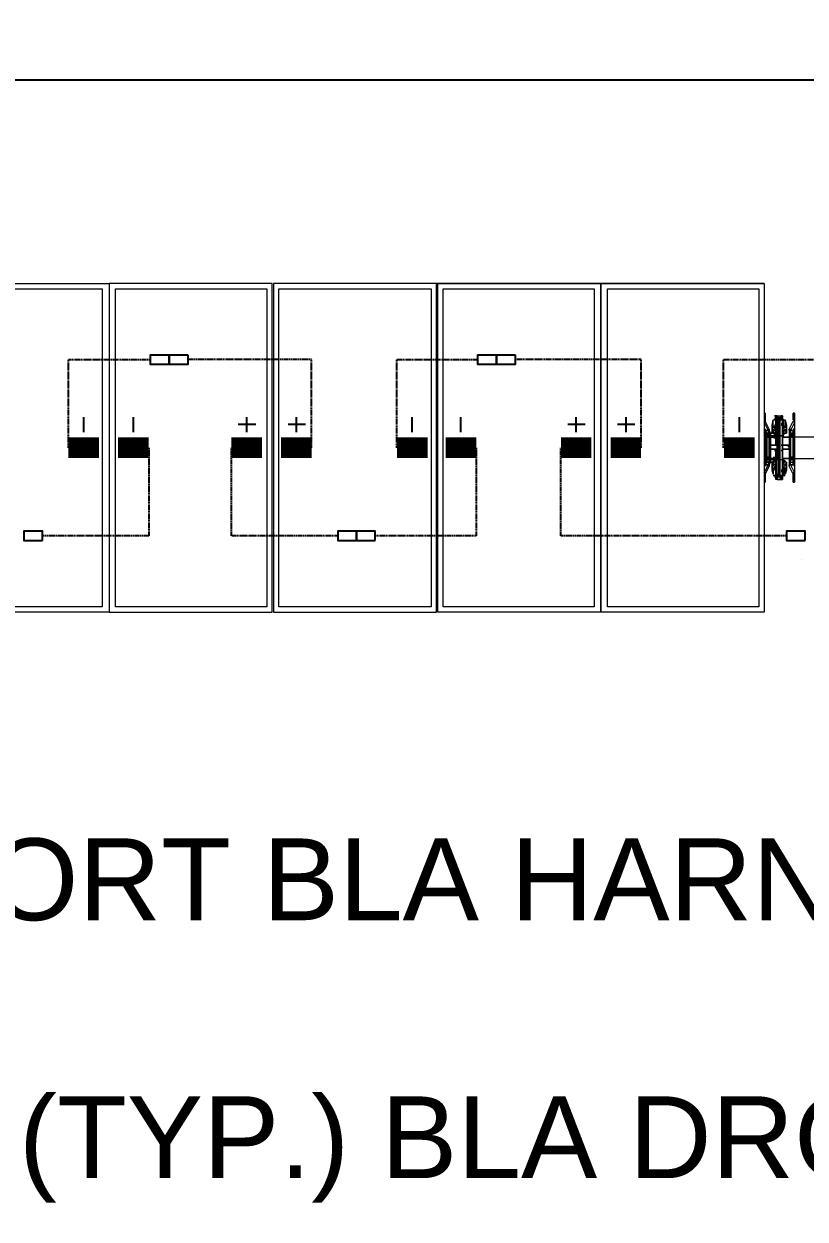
# Model space of a CAD drawing. Header units: feet. Extents: x -9903 to 12307, y -41 to 4121.
# Drawn here: x 4590.7 to 4781.5, y 2401.2 to 2693.3 of the extents above; entities that cross this region are included whole.
import ezdxf
from ezdxf import colors
from ezdxf.entities.mleader import LeaderData, LeaderLine
from ezdxf.math import Vec2, Vec3

# ---------------------------------------------------------------- set-up
doc = ezdxf.new("R2010")
doc.units = ezdxf.units.FT
doc.header["$MEASUREMENT"] = 0
doc.linetypes.add('HIDDEN', pattern=[0.375, 0.25, -0.125])
for name, color, linetype in [('E-HARN-COMP', 8, 'Continuous'), ('E-TRNK-CABL-NEG', 6, 'HIDDEN'), ('E-TRUNK-CABLE-POS', 6, 'HIDDEN'), ('G-ANNO-TEXT', 1, 'Continuous'), ('Polarity-Text', 7, 'Continuous')]:
    doc.layers.add(name, color=color, linetype=linetype)
doc.styles.add('NEI-A', font='arial.ttf')

# ---------------------------------------------------------------- blocks, each defined once
blk = doc.blocks.new('A$Ccdbb2b2c')
at = {"lineweight": 5}
for points in [[(11.5845, 0), (11.5845, 0.4133), (11.3795, 0.4133), (11.3795, 0)], [(11.5762, 0.0067), (11.5762, 0.4067), (11.3862, 0.4067), (11.3862, 0.0067)], [(11.7829, 0.4067), (11.5929, 0.4067), (11.5929, 0.0067), (11.7829, 0.0067)], [(11.9895, 0.4067), (11.7979, 0.4067), (11.7979, 0.0067), (11.9895, 0.0067)], [(11.9978, 0.4133), (12.2028, 0.4133), (12.2028, 0), (12.4078, 0), (12.4078, 0.4133), (12.2028, 0.4133), (12.2028, 0), (11.9978, 0)], [(12.1945, 0.4067), (12.0045, 0.4067), (12.0045, 0.0067), (12.1945, 0.0067)], [(12.4012, 0.4067), (12.2112, 0.4067), (12.2112, 0.0067), (12.4012, 0.0067)], [(11.3412, 0.24), (11.3429, 0.2417), (11.3429, 0.2433), (11.3429, 0.25), (11.3412, 0.25), (11.3429, 0.25), (11.3429, 0.2433), (11.3429, 0.2417)], [(11.3529, 0.2417), (11.3512, 0.235), (11.3512, 0.225), (11.3512, 0.2267), (11.3512, 0.225), (11.3512, 0.235)], [(11.3529, 0.2417), (11.3529, 0.2333), (11.3545, 0.2333), (11.3545, 0.2417)], [(11.3595, 0.2433), (11.3579, 0.2433), (11.3562, 0.2433), (11.3579, 0.2433), (11.3595, 0.2433), (11.3579, 0.2433), (11.3595, 0.2433), (11.3612, 0.2433), (11.3595, 0.2433), (11.3612, 0.2433), (11.3595, 0.2433), (11.3612, 0.2433), (11.3629, 0.2433), (11.3629, 0.2417), (11.3612, 0.2417), (11.3612, 0.245), (11.3629, 0.245), (11.3645, 0.245), (11.3645, 0.2467), (11.3645, 0.245), (11.3645, 0.2433), (11.3629, 0.2433), (11.3612, 0.2433)], [(11.3629, 0.245), (11.3612, 0.245)], [(11.3645, 0.2417), (11.3662, 0.2417), (11.3645, 0.2417), (11.3645, 0.2333), (11.3662, 0.2333), (11.3662, 0.23), (11.3662, 0.2333), (11.3645, 0.2333), (11.3679, 0.2333), (11.3679, 0.2417)], [(11.3679, 0.2417), (11.3645, 0.2417), (11.3645, 0.2333), (11.3679, 0.2333)], [(11.3679, 0.2417), (11.3695, 0.235), (11.3695, 0.225), (11.3679, 0.225), (11.3679, 0.2267), (11.3679, 0.225), (11.3695, 0.225), (11.3695, 0.235)], [(11.3795, 0.24), (11.3779, 0.24), (11.3779, 0.2417), (11.3779, 0.2433), (11.3779, 0.25), (11.3795, 0.25), (11.3779, 0.25), (11.3779, 0.2417), (11.3779, 0.24)], [(11.3429, 0.19), (11.3412, 0.19), (11.3412, 0.2233), (11.3412, 0.225), (11.3429, 0.225), (11.3429, 0.2283), (11.3462, 0.2283), (11.3429, 0.2283), (11.3429, 0.225), (11.3462, 0.225), (11.3462, 0.2283), (11.3462, 0.23), (11.3479, 0.23), (11.3429, 0.24), (11.3412, 0.2383), (11.3462, 0.2283), (11.3479, 0.2283), (11.3479, 0.225), (11.3462, 0.225), (11.3462, 0.2233), (11.3462, 0.225), (11.3479, 0.225), (11.3479, 0.1883), (11.3462, 0.1883), (11.3479, 0.1883), (11.3479, 0.185), (11.3462, 0.185), (11.3429, 0.185), (11.3429, 0.1883)], [(11.3429, 0.23), (11.3412, 0.23), (11.3412, 0.2283), (11.3412, 0.23)], [(11.3479, 0.23), (11.3479, 0.2283)], [(11.3512, 0.225), (11.3529, 0.23), (11.3512, 0.225), (11.3529, 0.225), (11.3545, 0.2233), (11.3545, 0.2283), (11.3545, 0.2233), (11.3562, 0.2233), (11.3545, 0.2233), (11.3529, 0.225), (11.3545, 0.2233), (11.3529, 0.225), (11.3545, 0.2233), (11.3529, 0.225), (11.3545, 0.2233), (11.3545, 0.225), (11.3545, 0.2233), (11.3529, 0.225), (11.3512, 0.225), (11.3512, 0.235)], [(11.3529, 0.2333), (11.3529, 0.2317)], [(11.3529, 0.23), (11.3529, 0.2283), (11.3545, 0.2283), (11.3562, 0.2283), (11.3545, 0.2283), (11.3529, 0.2283)], [(11.3562, 0.2133), (11.3562, 0.235), (11.3579, 0.235), (11.3562, 0.235), (11.3562, 0.2133), (11.3562, 0.21), (11.3562, 0.2133), (11.3562, 0.2117), (11.3562, 0.2367), (11.3579, 0.2367), (11.3562, 0.2367), (11.3562, 0.2117), (11.3562, 0.21), (11.3579, 0.21), (11.3562, 0.21), (11.3579, 0.21), (11.3562, 0.21), (11.3579, 0.21), (11.3562, 0.21), (11.3579, 0.21), (11.3562, 0.21), (11.3562, 0.2117)], [(11.3629, 0.2117), (11.3645, 0.2117), (11.3645, 0.2367), (11.3629, 0.2367), (11.3645, 0.2367), (11.3645, 0.2117)], [(11.3662, 0.21), (11.3645, 0.21), (11.3662, 0.21), (11.3645, 0.21), (11.3645, 0.2117), (11.3645, 0.2133), (11.3645, 0.235), (11.3662, 0.235), (11.3645, 0.235), (11.3645, 0.2133), (11.3645, 0.21)], [(11.3679, 0.23), (11.3679, 0.225), (11.3662, 0.225), (11.3662, 0.2233), (11.3645, 0.2283), (11.3662, 0.2283)], [(11.3662, 0.2283), (11.3645, 0.2283), (11.3662, 0.2233), (11.3662, 0.225), (11.3679, 0.225), (11.3679, 0.23), (11.3662, 0.2283), (11.3645, 0.2283)], [(11.3679, 0.2317), (11.3679, 0.2333)], [(11.3729, 0.225), (11.3712, 0.225), (11.3712, 0.1883), (11.3729, 0.1883), (11.3729, 0.1917), (11.3729, 0.1883), (11.3712, 0.1883), (11.3729, 0.185), (11.3745, 0.185), (11.3795, 0.175), (11.3779, 0.175), (11.3779, 0.1733), (11.3729, 0.1833), (11.3729, 0.185), (11.3745, 0.185), (11.3729, 0.1883), (11.3762, 0.1883), (11.3779, 0.185), (11.3745, 0.185), (11.3779, 0.185), (11.3779, 0.1833), (11.3779, 0.185), (11.3795, 0.185), (11.3779, 0.185), (11.3762, 0.1883), (11.3729, 0.1883), (11.3745, 0.185), (11.3729, 0.185), (11.3729, 0.1833), (11.3779, 0.1733), (11.3779, 0.175), (11.3795, 0.175), (11.3745, 0.185), (11.3729, 0.185), (11.3712, 0.1883), (11.3729, 0.1883), (11.3712, 0.1883), (11.3712, 0.225), (11.3695, 0.225), (11.3712, 0.225), (11.3729, 0.225), (11.3712, 0.225), (11.3729, 0.2283), (11.3745, 0.2283), (11.3729, 0.225), (11.3762, 0.225), (11.3762, 0.2233), (11.3762, 0.225), (11.3729, 0.225), (11.3745, 0.2283), (11.3729, 0.23), (11.3779, 0.24), (11.3779, 0.2383), (11.3795, 0.2383), (11.3745, 0.2283), (11.3729, 0.2283), (11.3729, 0.23), (11.3729, 0.2283), (11.3712, 0.225), (11.3729, 0.225), (11.3729, 0.2233)], [(11.3695, 0.225), (11.3695, 0.235)], [(11.3795, 0.2267), (11.3779, 0.225), (11.3762, 0.225), (11.3779, 0.2283), (11.3745, 0.2283), (11.3729, 0.23), (11.3779, 0.24), (11.3779, 0.2383), (11.3795, 0.2383), (11.3745, 0.2283), (11.3779, 0.2283), (11.3762, 0.225), (11.3779, 0.225)], [(11.3795, 0.23), (11.3779, 0.23), (11.3779, 0.2283), (11.3779, 0.23)], [(11.3445, 0.2233), (11.3429, 0.2217), (11.3445, 0.22), (11.3462, 0.2217)], [(11.3445, 0.2233), (11.3429, 0.2233), (11.3429, 0.2217), (11.3429, 0.22), (11.3445, 0.22), (11.3462, 0.22), (11.3462, 0.2217), (11.3462, 0.2233)], [(11.3445, 0.2233), (11.3429, 0.2217), (11.3445, 0.22), (11.3462, 0.2217)], [(11.3445, 0.2233), (11.3429, 0.2233), (11.3429, 0.2217), (11.3429, 0.22), (11.3445, 0.22), (11.3462, 0.22), (11.3462, 0.2217), (11.3462, 0.2233)], [(11.3462, 0.2217), (11.3445, 0.2217)], [(11.3562, 0.22), (11.3479, 0.22)], [(11.3562, 0.21), (11.3479, 0.21), (11.3562, 0.21), (11.3562, 0.2133), (11.3562, 0.21), (11.3579, 0.21), (11.3562, 0.21), (11.3579, 0.21)], [(11.3562, 0.2217), (11.3545, 0.2217)], [(11.3562, 0.2217), (11.3545, 0.2217)], [(11.3645, 0.2233), (11.3662, 0.2233), (11.3679, 0.225), (11.3662, 0.2233)], [(11.3679, 0.2217), (11.3662, 0.2217), (11.3645, 0.2217), (11.3712, 0.2217)], [(11.3679, 0.2217), (11.3662, 0.2217), (11.3645, 0.2217), (11.3712, 0.2217)], [(11.3712, 0.22), (11.3645, 0.22)], [(11.3645, 0.2133), (11.3645, 0.21)], [(11.3679, 0.225), (11.3662, 0.2233), (11.3662, 0.225), (11.3662, 0.2233), (11.3679, 0.225), (11.3662, 0.2233)], [(11.3662, 0.2183), (11.3679, 0.22)], [(11.3745, 0.2233), (11.3729, 0.2217), (11.3745, 0.22), (11.3762, 0.2217)], [(11.3745, 0.2233), (11.3729, 0.2217), (11.3745, 0.22), (11.3762, 0.2217)], [(11.3745, 0.22), (11.3762, 0.22), (11.3762, 0.2217), (11.3762, 0.2233), (11.3745, 0.2233), (11.3729, 0.2233), (11.3729, 0.2217), (11.3729, 0.22)], [(11.3729, 0.22), (11.3729, 0.1933)], [(11.3795, 0.22), (11.3779, 0.22)], [(11.3429, 0.21), (11.3412, 0.21)], [(11.3429, 0.2083), (11.3412, 0.2083)], [(11.3429, 0.205), (11.3412, 0.205)], [(11.3429, 0.205), (11.3412, 0.205)], [(11.3479, 0.205), (11.3479, 0.2083), (11.3479, 0.205), (11.3562, 0.205), (11.3562, 0.1767), (11.3579, 0.1767), (11.3562, 0.1767), (11.3562, 0.2017), (11.3562, 0.205)], [(11.3579, 0.2033), (11.3562, 0.2033), (11.3562, 0.205), (11.3562, 0.2033), (11.3579, 0.2033), (11.3562, 0.2033)], [(11.3562, 0.2), (11.3562, 0.2017), (11.3562, 0.2), (11.3562, 0.2033)], [(11.3562, 0.1783), (11.3562, 0.2), (11.3562, 0.1783), (11.3579, 0.1783)], [(11.3712, 0.21), (11.3629, 0.21)], [(11.3629, 0.2017), (11.3645, 0.2017), (11.3645, 0.1767), (11.3629, 0.1767), (11.3645, 0.1767), (11.3645, 0.2017)], [(11.3662, 0.21), (11.3645, 0.21)], [(11.3662, 0.2033), (11.3645, 0.2033), (11.3645, 0.205), (11.3645, 0.2033)], [(11.3662, 0.2033), (11.3645, 0.2033)], [(11.3795, 0.21), (11.3779, 0.21)], [(11.3795, 0.2083), (11.3779, 0.2083)], [(11.3779, 0.205), (11.3795, 0.205)], [(11.3779, 0.205), (11.3795, 0.205)], [(11.3412, 0.1867), (11.3412, 0.1883), (11.3429, 0.1883), (11.3429, 0.185), (11.3462, 0.185), (11.3412, 0.175), (11.3429, 0.175), (11.3429, 0.1733), (11.3479, 0.1833), (11.3479, 0.185), (11.3462, 0.185), (11.3462, 0.1883), (11.3412, 0.1883)], [(11.3412, 0.185), (11.3412, 0.1833), (11.3412, 0.185), (11.3429, 0.185)], [(11.3445, 0.195), (11.3429, 0.195), (11.3429, 0.1933), (11.3429, 0.1917), (11.3445, 0.1917), (11.3462, 0.1917), (11.3462, 0.1933), (11.3462, 0.195)], [(11.3445, 0.195), (11.3429, 0.1933), (11.3445, 0.1917), (11.3462, 0.1933)], [(11.3445, 0.195), (11.3429, 0.1933), (11.3445, 0.1917), (11.3462, 0.1933)], [(11.3445, 0.195), (11.3429, 0.195), (11.3429, 0.1933), (11.3429, 0.1917), (11.3445, 0.1917), (11.3462, 0.1917), (11.3462, 0.1933), (11.3462, 0.195)], [(11.3429, 0.1917), (11.3429, 0.19)], [(11.3445, 0.1933), (11.3462, 0.1933), (11.3445, 0.195)], [(11.3462, 0.1933), (11.3445, 0.1933)], [(11.3445, 0.1917), (11.3462, 0.1917)], [(11.3529, 0.1833), (11.3512, 0.1883), (11.3529, 0.1883), (11.3529, 0.19), (11.3545, 0.19), (11.3545, 0.185), (11.3529, 0.185)], [(11.3545, 0.185), (11.3562, 0.185), (11.3545, 0.185), (11.3529, 0.185), (11.3529, 0.1833), (11.3512, 0.1883), (11.3529, 0.1883), (11.3529, 0.19), (11.3545, 0.19)], [(11.3529, 0.1883), (11.3545, 0.19)], [(11.3562, 0.19), (11.3545, 0.19), (11.3529, 0.1883), (11.3545, 0.19), (11.3545, 0.1883), (11.3545, 0.19), (11.3529, 0.1883), (11.3545, 0.19)], [(11.3595, 0.1717), (11.3595, 0.1917), (11.3562, 0.1917), (11.3562, 0.1717)], [(11.3712, 0.1933), (11.3679, 0.1933), (11.3662, 0.195), (11.3679, 0.1933), (11.3712, 0.1933), (11.3645, 0.1933)], [(11.3645, 0.1917), (11.3712, 0.1917), (11.3645, 0.1917), (11.3662, 0.1917), (11.3679, 0.1917), (11.3662, 0.1917)], [(11.3679, 0.1833), (11.3679, 0.185), (11.3645, 0.185), (11.3662, 0.19), (11.3645, 0.19), (11.3662, 0.19), (11.3645, 0.185), (11.3662, 0.185), (11.3645, 0.185), (11.3679, 0.185), (11.3679, 0.1833), (11.3679, 0.1883), (11.3679, 0.19), (11.3662, 0.19), (11.3679, 0.1883), (11.3662, 0.19), (11.3679, 0.19), (11.3679, 0.1883), (11.3662, 0.19), (11.3679, 0.1883), (11.3662, 0.19), (11.3679, 0.1883)], [(11.3679, 0.1733), (11.3695, 0.1783), (11.3695, 0.1883), (11.3712, 0.1883), (11.3695, 0.1883), (11.3695, 0.1783), (11.3679, 0.1733), (11.3679, 0.18), (11.3645, 0.18), (11.3662, 0.18), (11.3662, 0.1833), (11.3662, 0.18), (11.3645, 0.18), (11.3679, 0.18), (11.3679, 0.1817), (11.3679, 0.18)], [(11.3679, 0.1917), (11.3662, 0.1917)], [(11.3662, 0.1883), (11.3662, 0.19)], [(11.3679, 0.1867), (11.3679, 0.1883), (11.3695, 0.1883), (11.3695, 0.1783), (11.3695, 0.1883), (11.3679, 0.1883)], [(11.3745, 0.195), (11.3729, 0.1933), (11.3745, 0.1917), (11.3762, 0.1933)], [(11.3745, 0.1917), (11.3762, 0.1917), (11.3762, 0.1933), (11.3762, 0.195), (11.3745, 0.195), (11.3729, 0.195), (11.3729, 0.1933), (11.3729, 0.1917)], [(11.3745, 0.1917), (11.3762, 0.1917), (11.3762, 0.1933), (11.3762, 0.195), (11.3745, 0.195), (11.3729, 0.195), (11.3729, 0.1933), (11.3729, 0.1917)], [(11.3745, 0.195), (11.3729, 0.1933), (11.3745, 0.1917), (11.3762, 0.1933)], [(11.3729, 0.1833), (11.3729, 0.185)], [(11.3745, 0.1933), (11.3762, 0.1933), (11.3745, 0.195)], [(11.3762, 0.1917), (11.3745, 0.1917), (11.3745, 0.1933), (11.3745, 0.1917)], [(11.3779, 0.1933), (11.3795, 0.1933)], [(11.3779, 0.1883), (11.3779, 0.19), (11.3779, 0.1883), (11.3795, 0.1883)], [(11.3412, 0.1733), (11.3429, 0.1733), (11.3429, 0.1717), (11.3429, 0.17), (11.3429, 0.1633), (11.3412, 0.1633), (11.3429, 0.1633), (11.3429, 0.17), (11.3429, 0.1717), (11.3429, 0.1733)], [(11.3545, 0.1717), (11.3529, 0.1717)], [(11.3562, 0.18), (11.3545, 0.18)], [(11.3562, 0.17), (11.3562, 0.1783)], [(11.3579, 0.1683), (11.3562, 0.1683), (11.3562, 0.1667), (11.3562, 0.1683)], [(11.3629, 0.1667), (11.3645, 0.1667), (11.3645, 0.1683), (11.3629, 0.1683)], [(11.3795, 0.1733), (11.3779, 0.1733), (11.3779, 0.1717), (11.3779, 0.17), (11.3779, 0.1633), (11.3795, 0.1633), (11.3779, 0.1633), (11.3779, 0.17), (11.3779, 0.1717), (11.3779, 0.1733)]]:
    blk.add_lwpolyline(points, close=True, dxfattribs=at)
for points in [[(11.3795, 0.4133), (11.9962, 0.4133), (11.9962, 0), (11.7912, 0), (11.7912, 0.4133), (11.9962, 0.4133)], [(11.5845, 0.4133), (11.5845, 0), (11.7895, 0), (11.7895, 0.4133), (11.5845, 0.4133), (11.5845, 0), (11.5845, 0.4133), (11.7895, 0.4133)], [(11.3412, 0.25), (11.3412, 0.1633)], [(11.3412, 0.2433), (11.3429, 0.2433), (11.3412, 0.2433)], [(11.3412, 0.2433), (11.3429, 0.2433), (11.3412, 0.2433)], [(11.3429, 0.2433), (11.3429, 0.2433)], [(11.3429, 0.2433), (11.3429, 0.2433)], [(11.3612, 0.2433), (11.3595, 0.2433), (11.3612, 0.2433), (11.3629, 0.2433), (11.3645, 0.2433), (11.3629, 0.2433), (11.3612, 0.2433), (11.3629, 0.2433), (11.3645, 0.245), (11.3629, 0.245), (11.3645, 0.2467), (11.3629, 0.2467), (11.3645, 0.2467), (11.3629, 0.2467), (11.3562, 0.2467), (11.3562, 0.245), (11.3562, 0.2417), (11.3545, 0.2417), (11.3529, 0.2417), (11.3529, 0.2333), (11.3545, 0.2333), (11.3562, 0.2333), (11.3545, 0.2333), (11.3545, 0.23), (11.3545, 0.2333), (11.3545, 0.2417), (11.3562, 0.2417), (11.3562, 0.2433), (11.3562, 0.245), (11.3562, 0.2433), (11.3562, 0.245), (11.3562, 0.2467), (11.3562, 0.245), (11.3579, 0.245), (11.3595, 0.245), (11.3579, 0.245), (11.3595, 0.245), (11.3579, 0.245), (11.3562, 0.2467), (11.3579, 0.2467), (11.3562, 0.2467), (11.3579, 0.245), (11.3595, 0.245), (11.3579, 0.245), (11.3595, 0.245), (11.3579, 0.245), (11.3595, 0.245), (11.3595, 0.2417), (11.3612, 0.2417), (11.3612, 0.245), (11.3629, 0.245), (11.3645, 0.245), (11.3645, 0.2467), (11.3645, 0.245), (11.3645, 0.2433), (11.3629, 0.2433), (11.3645, 0.2433), (11.3629, 0.2433), (11.3645, 0.2433), (11.3645, 0.235), (11.3645, 0.2433), (11.3662, 0.2433), (11.3645, 0.2433), (11.3662, 0.2433), (11.3645, 0.2433), (11.3645, 0.245), (11.3629, 0.2433), (11.3645, 0.2433), (11.3629, 0.2433), (11.3645, 0.2433), (11.3645, 0.245), (11.3629, 0.245), (11.3612, 0.245), (11.3629, 0.245), (11.3612, 0.245), (11.3629, 0.245), (11.3612, 0.245), (11.3629, 0.245), (11.3645, 0.2467), (11.3662, 0.2467), (11.3645, 0.2467), (11.3629, 0.2467), (11.3562, 0.2467), (11.3579, 0.2467)], [(11.3612, 0.2217), (11.3629, 0.2217), (11.3629, 0.1917), (11.3612, 0.1917), (11.3612, 0.2217), (11.3612, 0.2417), (11.3629, 0.2417), (11.3629, 0.2217), (11.3629, 0.2417), (11.3612, 0.2417), (11.3612, 0.2217), (11.3595, 0.2217), (11.3595, 0.1917), (11.3612, 0.1917), (11.3612, 0.1717), (11.3629, 0.1717), (11.3629, 0.1917), (11.3612, 0.1917), (11.3612, 0.2217), (11.3595, 0.2217), (11.3595, 0.2417), (11.3562, 0.2417), (11.3562, 0.2217), (11.3595, 0.2217), (11.3595, 0.2417), (11.3612, 0.2417), (11.3629, 0.2417), (11.3629, 0.2433), (11.3612, 0.2433), (11.3595, 0.2433), (11.3595, 0.2417), (11.3595, 0.245), (11.3579, 0.245), (11.3562, 0.245), (11.3562, 0.2467), (11.3579, 0.2467), (11.3562, 0.2467)], [(11.3562, 0.2467), (11.3562, 0.2467)], [(11.3562, 0.2467), (11.3562, 0.2467)], [(11.3562, 0.245), (11.3562, 0.245)], [(11.3562, 0.2433), (11.3562, 0.235), (11.3562, 0.2433), (11.3562, 0.235), (11.3562, 0.2433), (11.3562, 0.245), (11.3562, 0.2433), (11.3579, 0.2433), (11.3595, 0.2433), (11.3579, 0.2433)], [(11.3562, 0.245), (11.3562, 0.245)], [(11.3595, 0.2217), (11.3595, 0.2417), (11.3562, 0.2417), (11.3562, 0.2217)], [(11.3595, 0.2433), (11.3595, 0.2417), (11.3595, 0.2217), (11.3612, 0.2217)], [(11.3645, 0.2467), (11.3645, 0.2467)], [(11.3645, 0.2467), (11.3645, 0.2467)], [(11.3645, 0.2433), (11.3645, 0.235)], [(11.3645, 0.235), (11.3645, 0.2433)], [(11.3795, 0.2433), (11.3779, 0.2433), (11.3795, 0.2433)], [(11.3779, 0.2433), (11.3779, 0.2433)], [(11.3779, 0.2433), (11.3795, 0.2433), (11.3779, 0.2433)], [(11.3462, 0.1933), (11.3462, 0.22), (11.3462, 0.2217), (11.3445, 0.2217), (11.3462, 0.2217), (11.3445, 0.2217), (11.3462, 0.2217), (11.3445, 0.2217), (11.3462, 0.2217), (11.3445, 0.2217), (11.3462, 0.2217), (11.3445, 0.2217), (11.3462, 0.2217), (11.3462, 0.22), (11.3462, 0.1933), (11.3462, 0.1917), (11.3462, 0.1883), (11.3479, 0.1883), (11.3479, 0.185), (11.3479, 0.1833), (11.3479, 0.185), (11.3462, 0.185), (11.3412, 0.175), (11.3429, 0.175), (11.3429, 0.1733), (11.3479, 0.1833), (11.3479, 0.185), (11.3462, 0.185), (11.3462, 0.1883), (11.3429, 0.1883), (11.3429, 0.19), (11.3412, 0.19), (11.3412, 0.1883), (11.3412, 0.19), (11.3412, 0.2233), (11.3429, 0.2233), (11.3429, 0.225), (11.3412, 0.225), (11.3412, 0.2267), (11.3412, 0.225), (11.3412, 0.2233), (11.3429, 0.2233), (11.3445, 0.2233), (11.3429, 0.2233), (11.3429, 0.225), (11.3462, 0.225), (11.3462, 0.2283), (11.3462, 0.23), (11.3479, 0.23), (11.3429, 0.24), (11.3412, 0.2383), (11.3462, 0.2283), (11.3479, 0.2283), (11.3479, 0.225), (11.3462, 0.225), (11.3479, 0.225), (11.3479, 0.1883), (11.3462, 0.1883), (11.3462, 0.1917), (11.3462, 0.1933), (11.3479, 0.1933), (11.3562, 0.1933), (11.3545, 0.1933), (11.3545, 0.1917), (11.3562, 0.1917), (11.3545, 0.1917), (11.3562, 0.1917), (11.3562, 0.1717), (11.3595, 0.1717), (11.3595, 0.1917), (11.3595, 0.1733), (11.3612, 0.1733), (11.3629, 0.1733), (11.3612, 0.1733), (11.3595, 0.1733), (11.3595, 0.17), (11.3612, 0.17), (11.3629, 0.17), (11.3645, 0.17), (11.3645, 0.1683), (11.3645, 0.17), (11.3645, 0.1783), (11.3645, 0.17), (11.3662, 0.17), (11.3645, 0.17), (11.3645, 0.1683), (11.3629, 0.17), (11.3612, 0.17), (11.3629, 0.17), (11.3612, 0.17), (11.3629, 0.17), (11.3645, 0.17), (11.3662, 0.17), (11.3645, 0.17), (11.3629, 0.17), (11.3645, 0.17), (11.3629, 0.17), (11.3629, 0.1717), (11.3629, 0.17), (11.3645, 0.1683), (11.3645, 0.1667), (11.3645, 0.1683), (11.3629, 0.1683), (11.3612, 0.17), (11.3612, 0.1717), (11.3595, 0.1717), (11.3595, 0.17), (11.3579, 0.17), (11.3579, 0.1683), (11.3579, 0.17), (11.3579, 0.1683), (11.3595, 0.1683), (11.3579, 0.1683), (11.3562, 0.1683), (11.3562, 0.1717), (11.3545, 0.1717), (11.3545, 0.18), (11.3529, 0.18), (11.3529, 0.1817), (11.3529, 0.18), (11.3529, 0.1733), (11.3512, 0.1783), (11.3512, 0.1883), (11.3512, 0.1867), (11.3512, 0.1883), (11.3512, 0.1783), (11.3529, 0.1733), (11.3529, 0.18), (11.3545, 0.18), (11.3545, 0.1833), (11.3545, 0.18), (11.3545, 0.1717), (11.3562, 0.1717), (11.3562, 0.1667), (11.3562, 0.1683), (11.3579, 0.1683), (11.3579, 0.17), (11.3595, 0.17), (11.3595, 0.1733), (11.3595, 0.1917), (11.3595, 0.2217), (11.3562, 0.2217), (11.3562, 0.1917)], [(11.3429, 0.24), (11.3429, 0.24)], [(11.3429, 0.24), (11.3429, 0.24)], [(11.3529, 0.24), (11.3529, 0.24)], [(11.3529, 0.24), (11.3529, 0.24)], [(11.3529, 0.235), (11.3529, 0.235)], [(11.3529, 0.235), (11.3529, 0.235)], [(11.3662, 0.24), (11.3662, 0.24)], [(11.3662, 0.24), (11.3662, 0.24)], [(11.3679, 0.235), (11.3679, 0.235)], [(11.3679, 0.235), (11.3679, 0.235)], [(11.3779, 0.24), (11.3779, 0.24)], [(11.3779, 0.24), (11.3779, 0.24)], [(11.1812, 0.22), (11.3412, 0.22), (11.3429, 0.22), (11.3429, 0.1933), (11.3429, 0.1917), (11.3445, 0.1917), (11.3429, 0.1917), (11.3429, 0.1933), (11.3412, 0.1933), (11.1812, 0.1933)], [(11.3445, 0.22), (11.3429, 0.22), (11.3429, 0.2217)], [(11.3445, 0.2217), (11.3429, 0.2217)], [(11.3429, 0.2217), (11.3429, 0.22), (11.3445, 0.22)], [(11.3429, 0.2217), (11.3445, 0.2217)], [(11.3429, 0.1933), (11.3429, 0.22)], [(11.3445, 0.2217), (11.3445, 0.2233), (11.3462, 0.2217)], [(11.3462, 0.2217), (11.3445, 0.2233), (11.3445, 0.2217)], [(11.3445, 0.2217), (11.3462, 0.2217)], [(11.3445, 0.2217), (11.3462, 0.2217)], [(11.3445, 0.2217), (11.3462, 0.2217)], [(11.3445, 0.2217), (11.3462, 0.2217)], [(11.3445, 0.2217), (11.3462, 0.2217)], [(11.3445, 0.2217), (11.3462, 0.2217)], [(11.3445, 0.22), (11.3462, 0.22)], [(11.3445, 0.22), (11.3462, 0.22)], [(11.3462, 0.225), (11.3462, 0.225)], [(11.3462, 0.225), (11.3462, 0.225)], [(11.3479, 0.225), (11.3479, 0.225)], [(11.3479, 0.225), (11.3479, 0.225)], [(11.3545, 0.2217), (11.3562, 0.2217)], [(11.3545, 0.2217), (11.3562, 0.2217)], [(11.3545, 0.2217), (11.3562, 0.2217)], [(11.3545, 0.2217), (11.3562, 0.2217)], [(11.3545, 0.2217), (11.3562, 0.2217)], [(11.3545, 0.2217), (11.3562, 0.2217)], [(11.3595, 0.1917), (11.3562, 0.1917), (11.3562, 0.2217)], [(11.3595, 0.1917), (11.3595, 0.2217), (11.3595, 0.1917)], [(11.3629, 0.1917), (11.3629, 0.2217), (11.3612, 0.2217)], [(11.3645, 0.2117), (11.3645, 0.2133), (11.3645, 0.21)], [(11.3645, 0.21), (11.3645, 0.2117)], [(11.3662, 0.2217), (11.3679, 0.2217)], [(11.3779, 0.2217), (11.3762, 0.2217), (11.3745, 0.2217), (11.3762, 0.2217), (11.3745, 0.2217), (11.3762, 0.2217), (11.3745, 0.2217), (11.3762, 0.2217), (11.3745, 0.2217), (11.3762, 0.2217), (11.3745, 0.2217), (11.3762, 0.2217), (11.3745, 0.2233), (11.3745, 0.2217), (11.3762, 0.2217), (11.3762, 0.22), (11.3745, 0.22), (11.3729, 0.22), (11.3729, 0.2217), (11.3729, 0.2233), (11.3745, 0.2233), (11.3762, 0.2233), (11.3762, 0.2217), (11.3762, 0.22), (11.3745, 0.22), (11.3745, 0.2233), (11.3762, 0.2217), (11.3745, 0.2217), (11.3762, 0.2217), (11.3745, 0.2217), (11.3762, 0.2217), (11.3745, 0.2217), (11.3762, 0.2217), (11.3745, 0.2217), (11.3762, 0.2217), (11.3745, 0.2217), (11.3745, 0.22), (11.3762, 0.22), (11.3762, 0.1933), (11.3745, 0.1933), (11.3762, 0.1933), (11.3745, 0.1933), (11.3762, 0.1933), (11.3745, 0.1933), (11.3762, 0.1933), (11.3745, 0.1933), (11.3762, 0.1933), (11.3745, 0.1933), (11.3762, 0.1933), (11.3745, 0.1933), (11.3745, 0.195), (11.3762, 0.1933), (11.3762, 0.1917), (11.3762, 0.19), (11.3762, 0.1883), (11.3779, 0.1883), (11.3795, 0.1867), (11.3779, 0.1883), (11.3762, 0.1883), (11.3762, 0.19), (11.3779, 0.19), (11.3779, 0.2233), (11.3762, 0.2233), (11.3779, 0.2233), (11.3779, 0.225), (11.3779, 0.2233), (11.3762, 0.2233), (11.3779, 0.2233), (11.3779, 0.19), (11.3762, 0.19), (11.3762, 0.1917), (11.3762, 0.1933), (11.3745, 0.1933), (11.3762, 0.1933), (11.3745, 0.1933), (11.3762, 0.1933), (11.3745, 0.1933), (11.3762, 0.1933), (11.3745, 0.1933), (11.3762, 0.1933), (11.3762, 0.22)], [(11.3729, 0.225), (11.3729, 0.225)], [(11.3745, 0.225), (11.3745, 0.225)], [(11.3745, 0.225), (11.3745, 0.225)], [(11.3745, 0.22), (11.3762, 0.22), (11.3762, 0.2217)], [(11.3479, 0.2083), (11.3495, 0.2083)], [(11.3562, 0.21), (11.3579, 0.21)], [(11.3562, 0.21), (11.3579, 0.21)], [(11.3562, 0.205), (11.3562, 0.2033)], [(11.3562, 0.205), (11.3562, 0.2033)], [(11.3562, 0.2033), (11.3579, 0.2033)], [(11.3562, 0.2033), (11.3579, 0.2033)], [(11.3562, 0.2033), (11.3562, 0.2)], [(11.3562, 0.2033), (11.3562, 0.2)], [(11.3562, 0.2033), (11.3579, 0.2033)], [(11.3562, 0.2033), (11.3579, 0.2033)], [(11.3562, 0.2033), (11.3579, 0.2033)], [(11.3562, 0.2033), (11.3579, 0.2033)], [(11.3562, 0.2033), (11.3579, 0.2033)], [(11.3562, 0.2033), (11.3579, 0.2033)], [(11.3729, 0.2083), (11.3712, 0.2083), (11.3712, 0.205), (11.3629, 0.205), (11.3712, 0.205), (11.3729, 0.205)], [(11.3645, 0.21), (11.3662, 0.21)], [(11.3645, 0.21), (11.3662, 0.21)], [(11.3645, 0.21), (11.3662, 0.21)], [(11.3645, 0.21), (11.3662, 0.21)], [(11.3645, 0.21), (11.3662, 0.21)], [(11.3645, 0.21), (11.3662, 0.21)], [(11.3645, 0.21), (11.3662, 0.21)], [(11.3645, 0.21), (11.3662, 0.21)], [(11.3645, 0.2017), (11.3645, 0.205)], [(11.3645, 0.205), (11.3645, 0.2033)], [(11.3645, 0.2033), (11.3645, 0.205)], [(11.3645, 0.2017), (11.3645, 0.205)], [(11.3645, 0.2033), (11.3645, 0.2)], [(11.3645, 0.2033), (11.3645, 0.2)], [(11.3645, 0.2033), (11.3645, 0.2)], [(11.3645, 0.2033), (11.3645, 0.2)], [(11.3645, 0.2033), (11.3662, 0.2033)], [(11.3645, 0.2033), (11.3662, 0.2033)], [(11.3645, 0.2033), (11.3662, 0.2033)], [(11.3645, 0.2033), (11.3662, 0.2033)], [(11.3645, 0.2033), (11.3662, 0.2033)], [(11.3645, 0.2017), (11.3645, 0.2)], [(11.3645, 0.2017), (11.3645, 0.2)], [(11.3645, 0.1783), (11.3645, 0.2)], [(11.3645, 0.1783), (11.3645, 0.2)], [(11.3712, 0.205), (11.3712, 0.2083)], [(11.3429, 0.1933), (11.3445, 0.1933)], [(11.3445, 0.1933), (11.3429, 0.1933)], [(11.3445, 0.1933), (11.3445, 0.195), (11.3462, 0.1933)], [(11.3445, 0.1933), (11.3462, 0.1933)], [(11.3445, 0.1933), (11.3462, 0.1933)], [(11.3445, 0.1933), (11.3462, 0.1933)], [(11.3445, 0.1933), (11.3462, 0.1933)], [(11.3445, 0.1933), (11.3462, 0.1933)], [(11.3445, 0.1933), (11.3462, 0.1933)], [(11.3445, 0.1933), (11.3462, 0.1933)], [(11.3445, 0.1933), (11.3462, 0.1933)], [(11.3445, 0.1933), (11.3462, 0.1933)], [(11.3445, 0.1933), (11.3462, 0.1933)], [(11.3445, 0.1933), (11.3462, 0.1933)], [(11.3445, 0.1933), (11.3462, 0.1933)], [(11.3445, 0.1933), (11.3462, 0.1933)], [(11.3445, 0.1933), (11.3462, 0.1933)], [(11.3445, 0.1933), (11.3462, 0.1933)], [(11.3462, 0.1883), (11.3462, 0.1883)], [(11.3462, 0.1883), (11.3462, 0.1883)], [(11.3545, 0.1917), (11.3562, 0.1917), (11.3545, 0.1917), (11.3562, 0.1917), (11.3545, 0.1917), (11.3545, 0.1933), (11.3562, 0.1933), (11.3479, 0.1933)], [(11.3479, 0.1883), (11.3479, 0.1883)], [(11.3479, 0.1883), (11.3479, 0.1883)], [(11.3512, 0.1883), (11.3512, 0.1783)], [(11.3512, 0.1883), (11.3529, 0.1883)], [(11.3512, 0.1783), (11.3512, 0.1883)], [(11.3595, 0.1917), (11.3612, 0.1917)], [(11.3595, 0.1917), (11.3612, 0.1917)], [(11.3612, 0.1917), (11.3612, 0.1717), (11.3629, 0.1717), (11.3629, 0.1917)], [(11.3729, 0.1883), (11.3729, 0.1883)], [(11.3745, 0.1883), (11.3745, 0.1883)], [(11.3745, 0.1883), (11.3745, 0.1883)], [(11.3412, 0.17), (11.3429, 0.17), (11.3412, 0.17)], [(11.3412, 0.17), (11.3429, 0.17), (11.3412, 0.17)], [(11.3429, 0.1733), (11.3429, 0.1733)], [(11.3429, 0.1733), (11.3429, 0.1733)], [(11.3529, 0.1783), (11.3529, 0.1783)], [(11.3529, 0.1783), (11.3529, 0.1783)], [(11.3595, 0.17), (11.3612, 0.17), (11.3629, 0.1683), (11.3612, 0.17), (11.3629, 0.17), (11.3612, 0.17), (11.3595, 0.17), (11.3595, 0.1717), (11.3612, 0.1717), (11.3612, 0.17), (11.3629, 0.1683), (11.3645, 0.1683), (11.3645, 0.1667), (11.3645, 0.1683), (11.3645, 0.17), (11.3629, 0.17), (11.3612, 0.17), (11.3629, 0.17), (11.3645, 0.17), (11.3629, 0.17), (11.3645, 0.17), (11.3645, 0.1783), (11.3645, 0.17), (11.3629, 0.17), (11.3612, 0.17), (11.3595, 0.17), (11.3579, 0.17), (11.3579, 0.1683), (11.3579, 0.17), (11.3562, 0.17), (11.3562, 0.1683), (11.3562, 0.17), (11.3562, 0.1783), (11.3562, 0.17), (11.3579, 0.17), (11.3595, 0.17), (11.3612, 0.17), (11.3595, 0.17), (11.3579, 0.17), (11.3595, 0.17), (11.3579, 0.17), (11.3595, 0.17), (11.3579, 0.17), (11.3595, 0.17), (11.3579, 0.17), (11.3595, 0.17), (11.3612, 0.17), (11.3629, 0.1683), (11.3629, 0.1667), (11.3579, 0.1667), (11.3562, 0.1667), (11.3562, 0.1683), (11.3562, 0.1667), (11.3562, 0.1683), (11.3562, 0.17), (11.3562, 0.1683), (11.3562, 0.1667), (11.3579, 0.1667), (11.3629, 0.1667), (11.3645, 0.1667), (11.3645, 0.1683), (11.3629, 0.1683), (11.3612, 0.17)], [(11.3562, 0.1683), (11.3562, 0.1683)], [(11.3562, 0.1683), (11.3562, 0.1683)], [(11.3562, 0.1683), (11.3562, 0.1683)], [(11.3562, 0.1683), (11.3562, 0.1683)], [(11.3662, 0.1717), (11.3645, 0.1717), (11.3645, 0.18), (11.3645, 0.1717), (11.3679, 0.1717), (11.3645, 0.1717)], [(11.3645, 0.1783), (11.3662, 0.1783)], [(11.3645, 0.1783), (11.3662, 0.1783)], [(11.3645, 0.1683), (11.3645, 0.1683)], [(11.3645, 0.1683), (11.3645, 0.1683)], [(11.3662, 0.1733), (11.3662, 0.1733)], [(11.3662, 0.1733), (11.3662, 0.1733)], [(11.3679, 0.1783), (11.3679, 0.1783)], [(11.3679, 0.1783), (11.3679, 0.1783)], [(11.3779, 0.1733), (11.3779, 0.1733)], [(11.3779, 0.1733), (11.3779, 0.1733)], [(11.3795, 0.17), (11.3779, 0.17), (11.3795, 0.17)], [(11.3795, 0.17), (11.3779, 0.17), (11.3795, 0.17)]]:
    blk.add_lwpolyline(points, dxfattribs=at)

msp = doc.modelspace()

# ---------------------------------------------------------------- linework, layer by layer
at = {"color": 142}
msp.add_lwpolyline([(4780.68, 2562.45), (4780.68, 2562.45)], dxfattribs=at)
at = {"layer": 'E-HARN-COMP'}
for points in [[(4626.15, 2612.43), (4626.15, 2610.1), (4621.59, 2610.1), (4621.59, 2612.43)], [(4630.72, 2612.43), (4630.72, 2610.1), (4626.15, 2610.1), (4626.15, 2612.43)], [(4706.15, 2612.43), (4706.15, 2610.1), (4701.59, 2610.1), (4701.59, 2612.43)], [(4710.71, 2612.43), (4710.71, 2610.1), (4706.15, 2610.1), (4706.15, 2612.43)], [(4595.27, 2567.03), (4595.27, 2569.36), (4590.7, 2569.36), (4590.7, 2567.03)], [(4671.94, 2567.03), (4671.94, 2569.36), (4667.38, 2569.36), (4667.38, 2567.03)], [(4676.5, 2567.03), (4676.5, 2569.36), (4671.94, 2569.36), (4671.94, 2567.03)], [(4781.48, 2567.03), (4781.48, 2569.36), (4776.92, 2569.36), (4776.92, 2567.03)]]:
    msp.add_lwpolyline(points, close=True, dxfattribs=at)
at = {"layer": 'E-HARN-COMP', "const_width": 5}
for points in [[(4601.58, 2589.73), (4609.03, 2589.73)], [(4621.17, 2589.73), (4613.71, 2589.73)], [(4641.37, 2589.73), (4648.83, 2589.73)], [(4660.96, 2589.73), (4653.51, 2589.73)], [(4681.82, 2589.73), (4689.27, 2589.73)], [(4701.17, 2589.73), (4693.71, 2589.73)], [(4721.84, 2589.73), (4729.3, 2589.73)], [(4741.43, 2589.73), (4733.98, 2589.73)], [(4761.71, 2589.73), (4769.16, 2589.73)]]:
    msp.add_lwpolyline(points, dxfattribs=at)
at = {"layer": 'E-TRNK-CABL-NEG', "ltscale": 0.1}
for points in [[(4601.58, 2589.73), (4601.58, 2611.26), (4621.59, 2611.26)], [(4681.82, 2589.73), (4681.82, 2611.26), (4701.59, 2611.26)], [(4761.6, 2589.73), (4761.6, 2611.26), (4794.04, 2611.26)], [(4621.17, 2589.73), (4621.17, 2568.19), (4595.06, 2568.19)], [(4701.17, 2589.73), (4701.17, 2568.19), (4676.5, 2568.19)]]:
    msp.add_lwpolyline(points, dxfattribs=at)
at = {"layer": 'E-TRUNK-CABLE-POS', "ltscale": 0.1}
for points in [[(4660.96, 2589.73), (4660.96, 2611.26), (4630.72, 2611.26)], [(4741.43, 2589.73), (4741.43, 2611.26), (4710.71, 2611.26)], [(4667.38, 2568.19), (4641.37, 2568.19), (4641.37, 2589.73)], [(4776.92, 2568.19), (4721.84, 2568.19), (4721.84, 2589.73)]]:
    msp.add_lwpolyline(points, dxfattribs=at)
at = {"layer": 'G-ANNO-TEXT', "flags": 128}
msp.add_lwpolyline([(4411.66, 2666.02, -0.298343), (4430.17, 2679.66), (4977.55, 2679.66, 0.298343), (4996.06, 2693.31, 0.298343), (5014.56, 2679.66), (5668.9, 2679.66, -0.298343), (5687.41, 2666.02)], format="xyb", dxfattribs=at)
at = {"layer": 'Polarity-Text'}
for p, q in [((4605.23, 2597.19), (4605.23, 2593.57)), ((4617.36, 2597.19), (4617.36, 2593.57)), ((4645.06, 2597.19), (4645.06, 2593.57)), ((4657.2, 2597.19), (4657.2, 2593.57)), ((4685.47, 2597.19), (4685.47, 2593.57)), ((4697.36, 2597.19), (4697.36, 2593.57)), ((4725.53, 2597.19), (4725.53, 2593.57)), ((4737.67, 2597.19), (4737.67, 2593.57)), ((4765.36, 2597.19), (4765.36, 2593.57)), ((4647.34, 2595.38), (4643.06, 2595.38)), ((4659.48, 2595.38), (4655.2, 2595.38)), ((4727.81, 2595.38), (4723.53, 2595.38)), ((4739.94, 2595.38), (4735.67, 2595.38))]:
    msp.add_line(p, q, dxfattribs=at)

# ---------------------------------------------------------------- block references
at = {"xscale": -194.318304, "yscale": 194.318304, "zscale": 194.318304}
msp.add_blockref('A$Ccdbb2b2c', (6982.71, 2549.57), dxfattribs=at)

# ---------------------------------------------------------------- leaders
at = {"layer": 'G-ANNO-TEXT'}
ml = msp.add_multileader_mtext('Standard', dxfattribs=at)
ml.set_content('(TYP.) BLA DROPS', color=256, style='NEI-A')
ml.set_leader_properties()
ml.build(insert=Vec2(0, 0))
ml.multileader.update_dxf_attribs({"dogleg_length": 0.36, "arrow_head_size": 22.51})
ctx = ml.context
ctx.base_point, ctx.char_height, ctx.arrow_head_size, ctx.landing_gap_size, ctx.plane_origin = Vec3(4569.54, 2418.27, -22.9), 20, 22.51, 23.05, Vec3(12592.82, -3113, -22.9)
ctx.text_align_type = 2
notes = []
notes.append((ctx, [(1, (1, 1, 0), (4906.99, 2418.27, -22.9), (-1, 0), 46.1, [(1, [(5068.07, 2515.72, -22.9)], 0, [])])]))
ctx.mtext.insert, ctx.mtext.width, ctx.mtext.alignment, ctx.mtext.flow_direction = Vec3(4837.84, 2431.21, -22.9), 247.1441, 3, 5
ctx.mtext.has_bg_fill, ctx.mtext.bg_color, ctx.mtext.bg_scale_factor, ctx.mtext.bg_transparency, ctx.mtext.use_window_bg_color = 1, -1073741824, 1.5, 0, 1
for ctx, leaders in notes:
    for number, flags, end, landing, length, lines in leaders:
        leader = LeaderData()
        leader.index, (leader.has_last_leader_line, leader.has_dogleg_vector, leader.attachment_direction) = number, flags
        leader.last_leader_point, leader.dogleg_vector, leader.dogleg_length = Vec3(end), Vec3(landing), length
        for number, points, colour, breaks in lines:
            line = LeaderLine()
            line.index, line.vertices, line.color, line.breaks = number, Vec3.list(points), colors.encode_raw_color(colour), breaks
            leader.lines.append(line)
        ctx.leaders.append(leader)

# ---------------------------------------------------------------- next in the draw order: leaders
ml = msp.add_multileader_mtext('Standard', dxfattribs=at)
ml.set_content('(-) SHORT BLA HARNESS', color=256, style='NEI-A')
ml.set_leader_properties()
ml.build(insert=Vec2(0, 0))
ml.multileader.update_dxf_attribs({"dogleg_length": 0.36, "arrow_head_size": 22.51})
ctx = ml.context
ctx.base_point, ctx.char_height, ctx.arrow_head_size, ctx.landing_gap_size, ctx.plane_origin = Vec3(4487.87, 2481.31, -22.9), 20, 22.51, 23.05, Vec3(12618.02, -3147.01, -22.9)
ctx.text_align_type = 2
notes = []
notes.append((ctx, [(1, (1, 1, 0), (4913.8, 2481.31, -22.9), (-1, 0), 46.1, [(1, [(5071.26, 2539.28, -22.9)], 0, [])])]))
ctx.mtext.insert, ctx.mtext.width, ctx.mtext.alignment, ctx.mtext.flow_direction = Vec3(4844.65, 2494.25, -22.9), 337.1766, 3, 5
ctx.mtext.has_bg_fill, ctx.mtext.bg_color, ctx.mtext.bg_scale_factor, ctx.mtext.bg_transparency, ctx.mtext.use_window_bg_color = 1, -1073741824, 1.5, 0, 1
for ctx, leaders in notes:
    for number, flags, end, landing, length, lines in leaders:
        leader = LeaderData()
        leader.index, (leader.has_last_leader_line, leader.has_dogleg_vector, leader.attachment_direction) = number, flags
        leader.last_leader_point, leader.dogleg_vector, leader.dogleg_length = Vec3(end), Vec3(landing), length
        for number, points, colour, breaks in lines:
            line = LeaderLine()
            line.index, line.vertices, line.color, line.breaks = number, Vec3.list(points), colors.encode_raw_color(colour), breaks
            leader.lines.append(line)
        ctx.leaders.append(leader)

doc.saveas('drawing.dxf')
